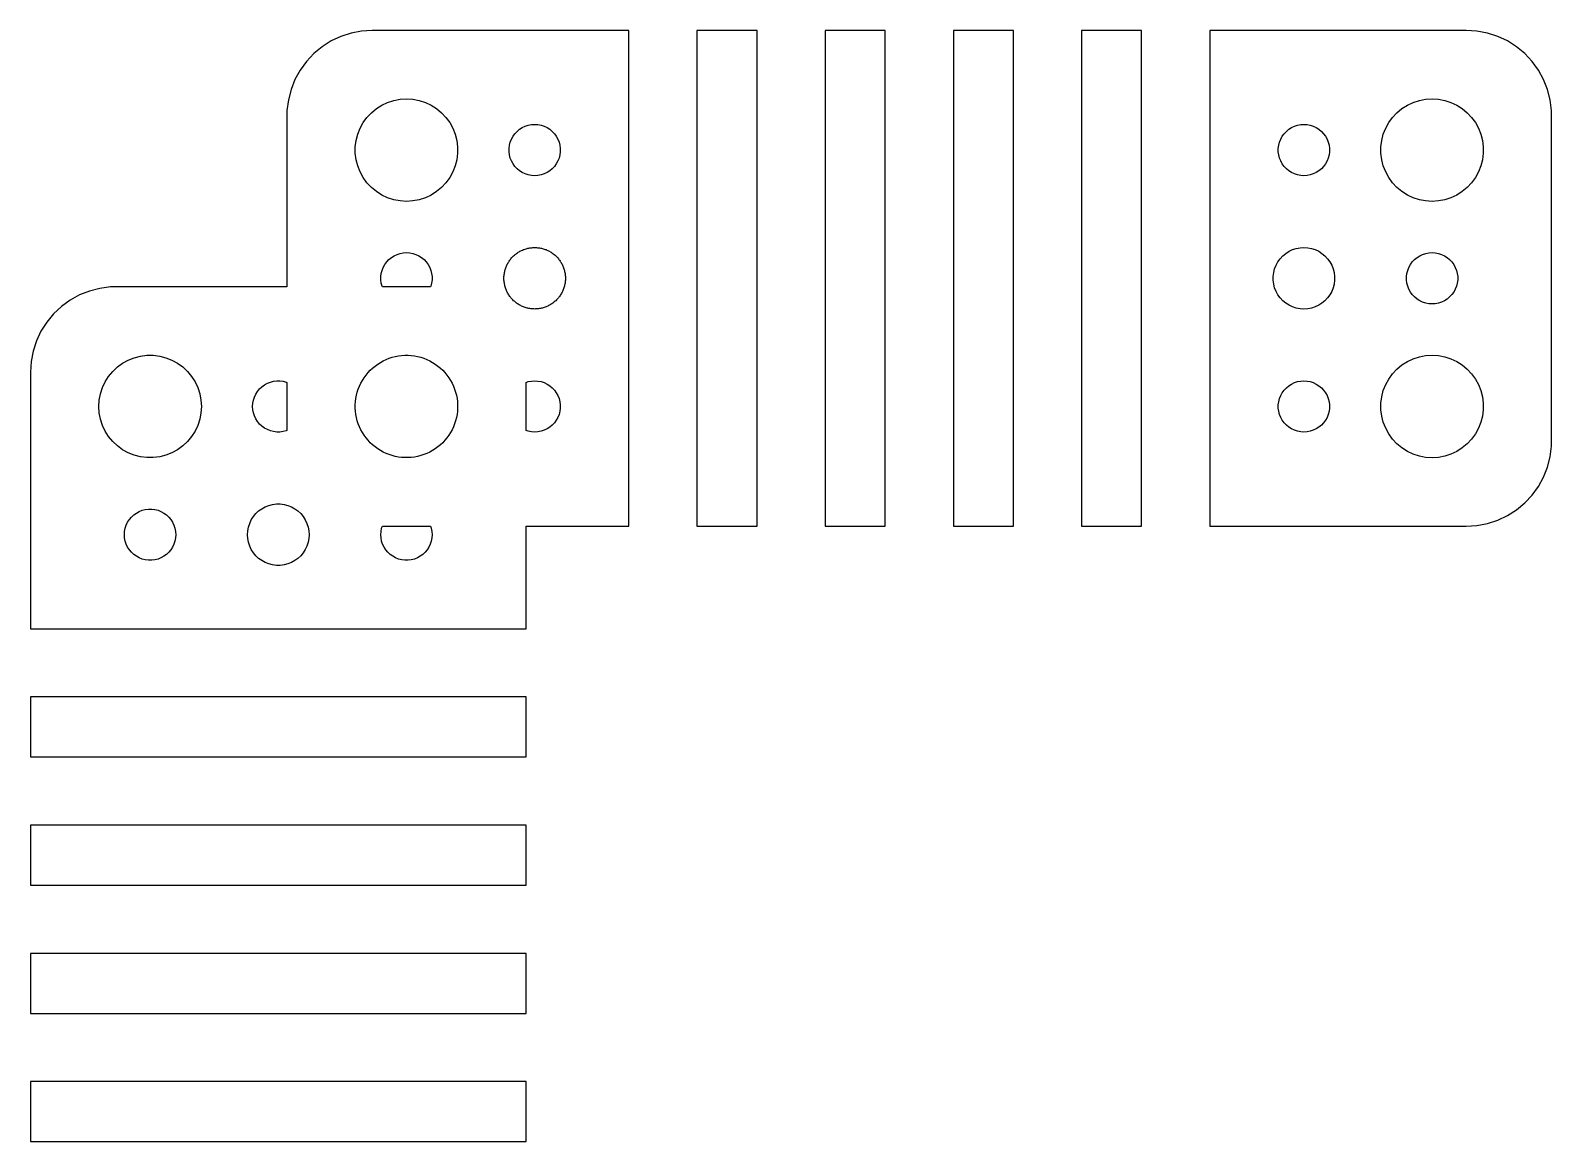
# Model space of a CAD drawing. Header units: metres. Extents: x -14 to 164, y 154 to 342.
# Drawn here: x 75.5 to 164.5, y 276.5 to 341.5 of the extents above; entities that cross this region are included whole.
import ezdxf

# ---------------------------------------------------------------- set-up
doc = ezdxf.new("R2010")
doc.units = ezdxf.units.M

msp = doc.modelspace()

# ---------------------------------------------------------------- linework, layer by layer
for p, q in [((93.0912, 340.882), (92.5611, 340.545)), ((93.6594, 341.149), (93.0912, 340.882)), ((94.2565, 341.343), (93.6594, 341.149)), ((94.8733, 341.461), (94.2565, 341.343)), ((95.5, 341.5), (94.8733, 341.461)), ((110.506, 341.5), (95.5, 341.5)), ((110.506, 312.5), (110.506, 341.5)), ((118.006, 341.5), (114.494, 341.5)), ((114.494, 341.5), (114.494, 312.5)), ((118.006, 312.5), (118.006, 341.5)), ((125.506, 341.5), (121.994, 341.5)), ((121.994, 341.5), (121.994, 312.5)), ((125.506, 312.5), (125.506, 341.5)), ((133.006, 341.5), (129.494, 341.5)), ((129.494, 341.5), (129.494, 312.5)), ((133.006, 312.5), (133.006, 341.5)), ((140.506, 341.5), (136.994, 341.5)), ((136.994, 341.5), (136.994, 312.5)), ((140.506, 312.5), (140.506, 341.5)), ((159.5, 341.5), (144.494, 341.5)), ((144.494, 341.5), (144.494, 312.5)), ((160.127, 341.461), (159.5, 341.5)), ((160.743, 341.343), (160.127, 341.461)), ((161.341, 341.149), (160.743, 341.343)), ((161.909, 340.882), (161.341, 341.149)), ((162.439, 340.545), (161.909, 340.882)), ((92.0773, 340.145), (91.6474, 339.687)), ((92.5611, 340.545), (92.0773, 340.145)), ((162.923, 340.145), (162.439, 340.545)), ((163.353, 339.687), (162.923, 340.145)), ((91.2784, 339.179), (90.9759, 338.629)), ((91.6474, 339.687), (91.2784, 339.179)), ((163.722, 339.179), (163.353, 339.687)), ((164.024, 338.629), (163.722, 339.179)), ((90.9759, 338.629), (90.7447, 338.045)), ((164.255, 338.045), (164.024, 338.629)), ((90.5886, 337.437), (90.5099, 336.814)), ((90.7447, 338.045), (90.5886, 337.437)), ((96.0547, 337.129), (96.3956, 337.289)), ((96.3956, 337.289), (96.7539, 337.406)), ((96.7539, 337.406), (97.124, 337.476)), ((97.124, 337.476), (97.5, 337.5)), ((97.5, 337.5), (97.876, 337.476)), ((97.876, 337.476), (98.2461, 337.406)), ((98.2461, 337.406), (98.6044, 337.289)), ((98.6044, 337.289), (98.9453, 337.129)), ((156.055, 337.129), (156.396, 337.289)), ((156.396, 337.289), (156.754, 337.406)), ((156.754, 337.406), (157.124, 337.476)), ((157.124, 337.476), (157.5, 337.5)), ((157.5, 337.5), (157.876, 337.476)), ((157.876, 337.476), (158.246, 337.406)), ((158.246, 337.406), (158.604, 337.289)), ((158.604, 337.289), (158.945, 337.129)), ((164.411, 337.437), (164.255, 338.045)), ((164.49, 336.814), (164.411, 337.437)), ((90.5099, 336.814), (90.5099, 326.49)), ((94.967, 336.107), (95.1885, 336.412)), ((95.1885, 336.412), (95.4464, 336.687)), ((95.4464, 336.687), (95.7366, 336.927)), ((95.7366, 336.927), (96.0547, 337.129)), ((98.9453, 337.129), (99.2634, 336.927)), ((99.2634, 336.927), (99.5536, 336.687)), ((99.5536, 336.687), (99.8115, 336.412)), ((99.8115, 336.412), (100.033, 336.107)), ((154.967, 336.107), (155.188, 336.412)), ((155.188, 336.412), (155.446, 336.687)), ((155.446, 336.687), (155.737, 336.927)), ((155.737, 336.927), (156.055, 337.129)), ((158.945, 337.129), (159.263, 336.927)), ((159.263, 336.927), (159.554, 336.687)), ((159.554, 336.687), (159.812, 336.412)), ((159.812, 336.412), (160.033, 336.107)), ((164.49, 317.186), (164.49, 336.814)), ((94.6468, 335.427), (94.7855, 335.777)), ((94.7855, 335.777), (94.967, 336.107)), ((100.033, 336.107), (100.214, 335.777)), ((100.214, 335.777), (100.353, 335.427)), ((103.844, 335.456), (103.973, 335.593)), ((103.973, 335.593), (104.118, 335.714)), ((104.118, 335.714), (104.277, 335.814)), ((104.277, 335.814), (104.448, 335.895)), ((104.448, 335.895), (104.627, 335.953)), ((104.627, 335.953), (104.812, 335.988)), ((104.812, 335.988), (105, 336)), ((105, 336), (105.188, 335.988)), ((105.188, 335.988), (105.373, 335.953)), ((105.373, 335.953), (105.552, 335.895)), ((105.552, 335.895), (105.723, 335.814)), ((105.723, 335.814), (105.882, 335.714)), ((105.882, 335.714), (106.027, 335.593)), ((106.027, 335.593), (106.156, 335.456)), ((148.844, 335.456), (148.973, 335.593)), ((148.973, 335.593), (149.118, 335.714)), ((149.118, 335.714), (149.277, 335.814)), ((149.277, 335.814), (149.448, 335.895)), ((149.448, 335.895), (149.627, 335.953)), ((149.627, 335.953), (149.812, 335.988)), ((149.812, 335.988), (150, 336)), ((150, 336), (150.188, 335.988)), ((150.188, 335.988), (150.373, 335.953)), ((150.373, 335.953), (150.552, 335.895)), ((150.552, 335.895), (150.723, 335.814)), ((150.723, 335.814), (150.882, 335.714)), ((150.882, 335.714), (151.027, 335.593)), ((151.027, 335.593), (151.156, 335.456)), ((154.647, 335.427), (154.786, 335.777)), ((154.786, 335.777), (154.967, 336.107)), ((160.033, 336.107), (160.214, 335.777)), ((160.214, 335.777), (160.353, 335.427)), ((94.5059, 334.688), (94.5531, 335.062)), ((94.5059, 334.312), (94.5059, 334.688)), ((94.5531, 335.062), (94.6468, 335.427)), ((100.353, 335.427), (100.447, 335.062)), ((100.447, 335.062), (100.494, 334.688)), ((100.494, 334.688), (100.494, 334.312)), ((103.503, 334.594), (103.527, 334.781)), ((103.527, 334.781), (103.573, 334.964)), ((103.573, 334.964), (103.643, 335.139)), ((103.643, 335.139), (103.734, 335.304)), ((103.734, 335.304), (103.844, 335.456)), ((106.156, 335.456), (106.266, 335.304)), ((106.266, 335.304), (106.357, 335.139)), ((106.357, 335.139), (106.427, 334.964)), ((106.427, 334.964), (106.473, 334.781)), ((106.473, 334.781), (106.497, 334.594)), ((148.503, 334.594), (148.527, 334.781)), ((148.527, 334.781), (148.573, 334.964)), ((148.573, 334.964), (148.643, 335.139)), ((148.643, 335.139), (148.734, 335.304)), ((148.734, 335.304), (148.844, 335.456)), ((151.156, 335.456), (151.266, 335.304)), ((151.266, 335.304), (151.357, 335.139)), ((151.357, 335.139), (151.427, 334.964)), ((151.427, 334.964), (151.473, 334.781)), ((151.473, 334.781), (151.497, 334.594)), ((154.506, 334.688), (154.553, 335.062)), ((154.506, 334.312), (154.506, 334.688)), ((154.553, 335.062), (154.647, 335.427)), ((160.353, 335.427), (160.447, 335.062)), ((160.447, 335.062), (160.494, 334.688)), ((160.494, 334.688), (160.494, 334.312)), ((94.5531, 333.938), (94.5059, 334.312)), ((94.6468, 333.573), (94.5531, 333.938)), ((100.447, 333.938), (100.353, 333.573)), ((100.494, 334.312), (100.447, 333.938)), ((103.503, 334.406), (103.503, 334.594)), ((103.527, 334.219), (103.503, 334.406)), ((103.573, 334.036), (103.527, 334.219)), ((103.643, 333.861), (103.573, 334.036)), ((103.734, 333.696), (103.643, 333.861)), ((106.357, 333.861), (106.266, 333.696)), ((106.427, 334.036), (106.357, 333.861)), ((106.473, 334.219), (106.427, 334.036)), ((106.497, 334.406), (106.473, 334.219)), ((106.497, 334.594), (106.497, 334.406)), ((148.503, 334.406), (148.503, 334.594)), ((148.527, 334.219), (148.503, 334.406)), ((148.573, 334.036), (148.527, 334.219)), ((148.643, 333.861), (148.573, 334.036)), ((148.734, 333.696), (148.643, 333.861)), ((151.357, 333.861), (151.266, 333.696)), ((151.427, 334.036), (151.357, 333.861)), ((151.473, 334.219), (151.427, 334.036)), ((151.497, 334.406), (151.473, 334.219)), ((151.497, 334.594), (151.497, 334.406)), ((154.553, 333.938), (154.506, 334.312)), ((154.647, 333.573), (154.553, 333.938)), ((160.447, 333.938), (160.353, 333.573)), ((160.494, 334.312), (160.447, 333.938)), ((94.7855, 333.223), (94.6468, 333.573)), ((94.967, 332.893), (94.7855, 333.223)), ((95.1885, 332.588), (94.967, 332.893)), ((100.033, 332.893), (99.8115, 332.588)), ((100.214, 333.223), (100.033, 332.893)), ((100.353, 333.573), (100.214, 333.223)), ((103.844, 333.544), (103.734, 333.696)), ((103.973, 333.407), (103.844, 333.544)), ((104.118, 333.286), (103.973, 333.407)), ((104.277, 333.186), (104.118, 333.286)), ((104.448, 333.105), (104.277, 333.186)), ((104.627, 333.047), (104.448, 333.105)), ((104.812, 333.012), (104.627, 333.047)), ((105, 333), (104.812, 333.012)), ((105.188, 333.012), (105, 333)), ((105.373, 333.047), (105.188, 333.012)), ((105.552, 333.105), (105.373, 333.047)), ((105.723, 333.186), (105.552, 333.105)), ((105.882, 333.286), (105.723, 333.186)), ((106.027, 333.407), (105.882, 333.286)), ((106.156, 333.544), (106.027, 333.407)), ((106.266, 333.696), (106.156, 333.544)), ((148.844, 333.544), (148.734, 333.696)), ((148.973, 333.407), (148.844, 333.544)), ((149.118, 333.286), (148.973, 333.407)), ((149.277, 333.186), (149.118, 333.286)), ((149.448, 333.105), (149.277, 333.186)), ((149.627, 333.047), (149.448, 333.105)), ((149.812, 333.012), (149.627, 333.047)), ((150, 333), (149.812, 333.012)), ((150.188, 333.012), (150, 333)), ((150.373, 333.047), (150.188, 333.012)), ((150.552, 333.105), (150.373, 333.047)), ((150.723, 333.186), (150.552, 333.105)), ((150.882, 333.286), (150.723, 333.186)), ((151.027, 333.407), (150.882, 333.286)), ((151.156, 333.544), (151.027, 333.407)), ((151.266, 333.696), (151.156, 333.544)), ((154.786, 333.223), (154.647, 333.573)), ((154.967, 332.893), (154.786, 333.223)), ((155.188, 332.588), (154.967, 332.893)), ((160.033, 332.893), (159.812, 332.588)), ((160.214, 333.223), (160.033, 332.893)), ((160.353, 333.573), (160.214, 333.223)), ((95.4464, 332.313), (95.1885, 332.588)), ((95.7366, 332.073), (95.4464, 332.313)), ((96.0547, 331.871), (95.7366, 332.073)), ((99.2634, 332.073), (98.9453, 331.871)), ((99.5536, 332.313), (99.2634, 332.073)), ((99.8115, 332.588), (99.5536, 332.313)), ((155.446, 332.313), (155.188, 332.588)), ((155.737, 332.073), (155.446, 332.313)), ((156.055, 331.871), (155.737, 332.073)), ((159.263, 332.073), (158.945, 331.871)), ((159.554, 332.313), (159.263, 332.073)), ((159.812, 332.588), (159.554, 332.313)), ((96.3956, 331.711), (96.0547, 331.871)), ((96.7539, 331.594), (96.3956, 331.711)), ((97.124, 331.524), (96.7539, 331.594)), ((97.5, 331.5), (97.124, 331.524)), ((97.876, 331.524), (97.5, 331.5)), ((98.2461, 331.594), (97.876, 331.524)), ((98.6044, 331.711), (98.2461, 331.594)), ((98.9453, 331.871), (98.6044, 331.711)), ((156.396, 331.711), (156.055, 331.871)), ((156.754, 331.594), (156.396, 331.711)), ((157.124, 331.524), (156.754, 331.594)), ((157.5, 331.5), (157.124, 331.524)), ((157.876, 331.524), (157.5, 331.5)), ((158.246, 331.594), (157.876, 331.524)), ((158.604, 331.711), (158.246, 331.594)), ((158.945, 331.871), (158.604, 331.711)), ((96.7774, 328.314), (96.9478, 328.395)), ((96.9478, 328.395), (97.127, 328.453)), ((97.127, 328.453), (97.312, 328.488)), ((97.312, 328.488), (97.5, 328.5)), ((97.5, 328.5), (97.688, 328.488)), ((97.688, 328.488), (97.873, 328.453)), ((97.873, 328.453), (98.0522, 328.395)), ((98.0522, 328.395), (98.2226, 328.314)), ((103.811, 328.348), (103.853, 328.387)), ((103.853, 328.387), (103.898, 328.42)), ((103.898, 328.42), (103.942, 328.456)), ((103.942, 328.456), (103.99, 328.487)), ((103.99, 328.487), (104.036, 328.52)), ((104.036, 328.52), (104.085, 328.547)), ((104.085, 328.547), (104.133, 328.577)), ((104.133, 328.577), (104.184, 328.601)), ((104.184, 328.601), (104.234, 328.629)), ((104.234, 328.629), (104.286, 328.65)), ((104.286, 328.65), (104.337, 328.674)), ((104.337, 328.674), (104.391, 328.691)), ((104.391, 328.691), (104.444, 328.712)), ((104.444, 328.712), (104.499, 328.726)), ((104.499, 328.726), (104.552, 328.743)), ((104.552, 328.743), (104.608, 328.754)), ((104.608, 328.754), (104.663, 328.768)), ((104.663, 328.768), (104.719, 328.775)), ((104.719, 328.775), (104.774, 328.786)), ((104.774, 328.786), (104.831, 328.789)), ((104.831, 328.789), (104.887, 328.796)), ((104.887, 328.796), (104.944, 328.796)), ((104.944, 328.796), (105, 328.8)), ((105, 328.8), (105.056, 328.796)), ((105.056, 328.796), (105.113, 328.796)), ((105.113, 328.796), (105.169, 328.789)), ((105.169, 328.789), (105.226, 328.786)), ((105.226, 328.786), (105.281, 328.775)), ((105.281, 328.775), (105.337, 328.768)), ((105.337, 328.768), (105.392, 328.754)), ((105.392, 328.754), (105.448, 328.743)), ((105.448, 328.743), (105.501, 328.726)), ((105.501, 328.726), (105.556, 328.712)), ((105.556, 328.712), (105.609, 328.691)), ((105.609, 328.691), (105.663, 328.674)), ((105.663, 328.674), (105.714, 328.65)), ((105.714, 328.65), (105.766, 328.629)), ((105.766, 328.629), (105.816, 328.601)), ((105.816, 328.601), (105.867, 328.577)), ((105.867, 328.577), (105.915, 328.547)), ((105.915, 328.547), (105.964, 328.52)), ((105.964, 328.52), (106.01, 328.487)), ((106.01, 328.487), (106.058, 328.456)), ((106.058, 328.456), (106.102, 328.42)), ((106.102, 328.42), (106.147, 328.387)), ((106.147, 328.387), (106.189, 328.348)), ((148.768, 328.312), (148.942, 328.456)), ((148.942, 328.456), (149.133, 328.577)), ((149.133, 328.577), (149.337, 328.674)), ((149.337, 328.674), (149.552, 328.743)), ((149.552, 328.743), (149.774, 328.786)), ((149.774, 328.786), (150, 328.8)), ((150, 328.8), (150.226, 328.786)), ((150.226, 328.786), (150.448, 328.743)), ((150.448, 328.743), (150.663, 328.674)), ((150.663, 328.674), (150.867, 328.577)), ((150.867, 328.577), (151.058, 328.456)), ((151.058, 328.456), (151.232, 328.312)), ((156.777, 328.314), (156.948, 328.395)), ((156.948, 328.395), (157.127, 328.453)), ((157.127, 328.453), (157.312, 328.488)), ((157.312, 328.488), (157.5, 328.5)), ((157.5, 328.5), (157.688, 328.488)), ((157.688, 328.488), (157.873, 328.453)), ((157.873, 328.453), (158.052, 328.395)), ((158.052, 328.395), (158.223, 328.314)), ((96.0734, 327.464), (96.1428, 327.639)), ((96.1428, 327.639), (96.2335, 327.804)), ((96.2335, 327.804), (96.3442, 327.956)), ((96.3442, 327.956), (96.4732, 328.093)), ((96.4732, 328.093), (96.6183, 328.214)), ((96.6183, 328.214), (96.7774, 328.314)), ((98.2226, 328.314), (98.3817, 328.214)), ((98.3817, 328.214), (98.5268, 328.093)), ((98.5268, 328.093), (98.6558, 327.956)), ((98.6558, 327.956), (98.7665, 327.804)), ((98.7665, 327.804), (98.8572, 327.639)), ((98.8572, 327.639), (98.9266, 327.464)), ((103.257, 327.448), (103.274, 327.501)), ((103.274, 327.501), (103.288, 327.556)), ((103.288, 327.556), (103.309, 327.609)), ((103.309, 327.609), (103.326, 327.663)), ((103.326, 327.663), (103.35, 327.714)), ((103.35, 327.714), (103.371, 327.766)), ((103.371, 327.766), (103.399, 327.816)), ((103.399, 327.816), (103.423, 327.867)), ((103.423, 327.867), (103.453, 327.915)), ((103.453, 327.915), (103.48, 327.964)), ((103.48, 327.964), (103.513, 328.01)), ((103.513, 328.01), (103.544, 328.058)), ((103.544, 328.058), (103.58, 328.102)), ((103.58, 328.102), (103.613, 328.147)), ((103.613, 328.147), (103.652, 328.189)), ((103.652, 328.189), (103.688, 328.232)), ((103.688, 328.232), (103.729, 328.271)), ((103.729, 328.271), (103.768, 328.312)), ((103.768, 328.312), (103.811, 328.348)), ((106.189, 328.348), (106.232, 328.312)), ((106.232, 328.312), (106.271, 328.271)), ((106.271, 328.271), (106.312, 328.232)), ((106.312, 328.232), (106.348, 328.189)), ((106.348, 328.189), (106.387, 328.147)), ((106.387, 328.147), (106.42, 328.102)), ((106.42, 328.102), (106.456, 328.058)), ((106.456, 328.058), (106.487, 328.01)), ((106.487, 328.01), (106.52, 327.964)), ((106.52, 327.964), (106.547, 327.915)), ((106.547, 327.915), (106.577, 327.867)), ((106.577, 327.867), (106.601, 327.816)), ((106.601, 327.816), (106.629, 327.766)), ((106.629, 327.766), (106.65, 327.714)), ((106.65, 327.714), (106.674, 327.663)), ((106.674, 327.663), (106.691, 327.609)), ((106.691, 327.609), (106.712, 327.556)), ((106.712, 327.556), (106.726, 327.501)), ((106.726, 327.501), (106.743, 327.448)), ((148.232, 327.337), (148.288, 327.556)), ((148.288, 327.556), (148.371, 327.766)), ((148.371, 327.766), (148.48, 327.964)), ((148.48, 327.964), (148.613, 328.147)), ((148.613, 328.147), (148.768, 328.312)), ((151.232, 328.312), (151.387, 328.147)), ((151.387, 328.147), (151.52, 327.964)), ((151.52, 327.964), (151.629, 327.766)), ((151.629, 327.766), (151.712, 327.556)), ((151.712, 327.556), (151.768, 327.337)), ((156.073, 327.464), (156.143, 327.639)), ((156.143, 327.639), (156.234, 327.804)), ((156.234, 327.804), (156.344, 327.956)), ((156.344, 327.956), (156.473, 328.093)), ((156.473, 328.093), (156.618, 328.214)), ((156.618, 328.214), (156.777, 328.314)), ((158.223, 328.314), (158.382, 328.214)), ((158.382, 328.214), (158.527, 328.093)), ((158.527, 328.093), (158.656, 327.956)), ((158.656, 327.956), (158.766, 327.804)), ((158.766, 327.804), (158.857, 327.639)), ((158.857, 327.639), (158.927, 327.464)), ((96.003, 327.094), (96.0266, 327.281)), ((96.003, 326.906), (96.003, 327.094)), ((96.0266, 326.719), (96.003, 326.906)), ((96.0266, 327.281), (96.0734, 327.464)), ((96.0734, 326.536), (96.0266, 326.719)), ((98.9266, 327.464), (98.9734, 327.281)), ((98.9734, 326.719), (98.9266, 326.536)), ((98.9734, 327.281), (98.997, 327.094)), ((98.997, 326.906), (98.9734, 326.719)), ((98.997, 327.094), (98.997, 326.906)), ((103.2, 327), (103.204, 327.056)), ((103.204, 326.944), (103.2, 327)), ((103.204, 327.113), (103.211, 327.169)), ((103.204, 327.056), (103.204, 327.113)), ((103.204, 326.887), (103.204, 326.944)), ((103.211, 326.831), (103.204, 326.887)), ((103.211, 327.169), (103.214, 327.226)), ((103.214, 326.774), (103.211, 326.831)), ((103.214, 327.226), (103.225, 327.281)), ((103.225, 326.719), (103.214, 326.774)), ((103.225, 327.281), (103.232, 327.337)), ((103.232, 326.663), (103.225, 326.719)), ((103.232, 327.337), (103.246, 327.392)), ((103.246, 326.608), (103.232, 326.663)), ((103.246, 327.392), (103.257, 327.448)), ((103.257, 326.552), (103.246, 326.608)), ((106.743, 327.448), (106.754, 327.392)), ((106.754, 326.608), (106.743, 326.552)), ((106.754, 327.392), (106.768, 327.337)), ((106.768, 326.663), (106.754, 326.608)), ((106.768, 327.337), (106.775, 327.281)), ((106.775, 326.719), (106.768, 326.663)), ((106.775, 327.281), (106.786, 327.226)), ((106.786, 326.774), (106.775, 326.719)), ((106.786, 327.226), (106.789, 327.169)), ((106.789, 326.831), (106.786, 326.774)), ((106.789, 327.169), (106.796, 327.113)), ((106.796, 326.887), (106.789, 326.831)), ((106.796, 327.113), (106.796, 327.056)), ((106.796, 327.056), (106.8, 327)), ((106.8, 327), (106.796, 326.944)), ((106.796, 326.944), (106.796, 326.887)), ((148.204, 327.113), (148.232, 327.337)), ((148.204, 326.887), (148.204, 327.113)), ((148.232, 326.663), (148.204, 326.887)), ((148.288, 326.444), (148.232, 326.663)), ((151.768, 326.663), (151.712, 326.444)), ((151.768, 327.337), (151.796, 327.113)), ((151.796, 326.887), (151.768, 326.663)), ((151.796, 327.113), (151.796, 326.887)), ((156.003, 327.094), (156.027, 327.281)), ((156.003, 326.906), (156.003, 327.094)), ((156.027, 326.719), (156.003, 326.906)), ((156.027, 327.281), (156.073, 327.464)), ((156.073, 326.536), (156.027, 326.719)), ((158.927, 327.464), (158.973, 327.281)), ((158.973, 326.719), (158.927, 326.536)), ((158.973, 327.281), (158.997, 327.094)), ((158.997, 326.906), (158.973, 326.719)), ((158.997, 327.094), (158.997, 326.906)), ((77.8209, 325.722), (77.3129, 325.353)), ((78.3711, 326.024), (77.8209, 325.722)), ((78.9549, 326.255), (78.3711, 326.024)), ((79.5631, 326.411), (78.9549, 326.255)), ((80.1861, 326.49), (79.5631, 326.411)), ((90.5099, 326.49), (80.1861, 326.49)), ((96.0918, 326.49), (96.0734, 326.536)), ((98.9082, 326.49), (96.0918, 326.49)), ((98.9266, 326.536), (98.9082, 326.49)), ((103.274, 326.499), (103.257, 326.552)), ((103.288, 326.444), (103.274, 326.499)), ((103.309, 326.391), (103.288, 326.444)), ((103.326, 326.337), (103.309, 326.391)), ((103.35, 326.286), (103.326, 326.337)), ((103.371, 326.234), (103.35, 326.286)), ((103.399, 326.184), (103.371, 326.234)), ((103.423, 326.133), (103.399, 326.184)), ((103.453, 326.085), (103.423, 326.133)), ((103.48, 326.036), (103.453, 326.085)), ((103.513, 325.99), (103.48, 326.036)), ((103.544, 325.942), (103.513, 325.99)), ((103.58, 325.898), (103.544, 325.942)), ((103.613, 325.853), (103.58, 325.898)), ((103.652, 325.811), (103.613, 325.853)), ((103.688, 325.768), (103.652, 325.811)), ((103.729, 325.729), (103.688, 325.768)), ((103.768, 325.688), (103.729, 325.729)), ((106.271, 325.729), (106.232, 325.688)), ((106.312, 325.768), (106.271, 325.729)), ((106.348, 325.811), (106.312, 325.768)), ((106.387, 325.853), (106.348, 325.811)), ((106.42, 325.898), (106.387, 325.853)), ((106.456, 325.942), (106.42, 325.898)), ((106.487, 325.99), (106.456, 325.942)), ((106.52, 326.036), (106.487, 325.99)), ((106.547, 326.085), (106.52, 326.036)), ((106.577, 326.133), (106.547, 326.085)), ((106.601, 326.184), (106.577, 326.133)), ((106.629, 326.234), (106.601, 326.184)), ((106.65, 326.286), (106.629, 326.234)), ((106.674, 326.337), (106.65, 326.286)), ((106.691, 326.391), (106.674, 326.337)), ((106.712, 326.444), (106.691, 326.391)), ((106.726, 326.499), (106.712, 326.444)), ((106.743, 326.552), (106.726, 326.499)), ((148.371, 326.234), (148.288, 326.444)), ((148.48, 326.036), (148.371, 326.234)), ((148.613, 325.853), (148.48, 326.036)), ((148.768, 325.688), (148.613, 325.853)), ((151.387, 325.853), (151.232, 325.688)), ((151.52, 326.036), (151.387, 325.853)), ((151.629, 326.234), (151.52, 326.036)), ((151.712, 326.444), (151.629, 326.234)), ((156.143, 326.361), (156.073, 326.536)), ((156.234, 326.196), (156.143, 326.361)), ((156.344, 326.044), (156.234, 326.196)), ((156.473, 325.907), (156.344, 326.044)), ((156.618, 325.786), (156.473, 325.907)), ((156.777, 325.686), (156.618, 325.786)), ((158.382, 325.786), (158.223, 325.686)), ((158.527, 325.907), (158.382, 325.786)), ((158.656, 326.044), (158.527, 325.907)), ((158.766, 326.196), (158.656, 326.044)), ((158.857, 326.361), (158.766, 326.196)), ((158.927, 326.536), (158.857, 326.361)), ((76.8551, 324.923), (76.4549, 324.439)), ((77.3129, 325.353), (76.8551, 324.923)), ((103.811, 325.652), (103.768, 325.688)), ((103.853, 325.613), (103.811, 325.652)), ((103.898, 325.58), (103.853, 325.613)), ((103.942, 325.544), (103.898, 325.58)), ((103.99, 325.513), (103.942, 325.544)), ((104.036, 325.48), (103.99, 325.513)), ((104.085, 325.453), (104.036, 325.48)), ((104.133, 325.423), (104.085, 325.453)), ((104.184, 325.399), (104.133, 325.423)), ((104.234, 325.371), (104.184, 325.399)), ((104.286, 325.35), (104.234, 325.371)), ((104.337, 325.326), (104.286, 325.35)), ((104.391, 325.309), (104.337, 325.326)), ((104.444, 325.288), (104.391, 325.309)), ((104.499, 325.274), (104.444, 325.288)), ((104.552, 325.257), (104.499, 325.274)), ((104.608, 325.246), (104.552, 325.257)), ((104.663, 325.232), (104.608, 325.246)), ((104.719, 325.225), (104.663, 325.232)), ((104.774, 325.214), (104.719, 325.225)), ((104.831, 325.211), (104.774, 325.214)), ((104.887, 325.204), (104.831, 325.211)), ((104.944, 325.204), (104.887, 325.204)), ((105, 325.2), (104.944, 325.204)), ((105.056, 325.204), (105, 325.2)), ((105.113, 325.204), (105.056, 325.204)), ((105.169, 325.211), (105.113, 325.204)), ((105.226, 325.214), (105.169, 325.211)), ((105.281, 325.225), (105.226, 325.214)), ((105.337, 325.232), (105.281, 325.225)), ((105.392, 325.246), (105.337, 325.232)), ((105.448, 325.257), (105.392, 325.246)), ((105.501, 325.274), (105.448, 325.257)), ((105.556, 325.288), (105.501, 325.274)), ((105.609, 325.309), (105.556, 325.288)), ((105.663, 325.326), (105.609, 325.309)), ((105.714, 325.35), (105.663, 325.326)), ((105.766, 325.371), (105.714, 325.35)), ((105.816, 325.399), (105.766, 325.371)), ((105.867, 325.423), (105.816, 325.399)), ((105.915, 325.453), (105.867, 325.423)), ((105.964, 325.48), (105.915, 325.453)), ((106.01, 325.513), (105.964, 325.48)), ((106.058, 325.544), (106.01, 325.513)), ((106.102, 325.58), (106.058, 325.544)), ((106.147, 325.613), (106.102, 325.58)), ((106.189, 325.652), (106.147, 325.613)), ((106.232, 325.688), (106.189, 325.652)), ((148.942, 325.544), (148.768, 325.688)), ((149.133, 325.423), (148.942, 325.544)), ((149.337, 325.326), (149.133, 325.423)), ((149.552, 325.257), (149.337, 325.326)), ((149.774, 325.214), (149.552, 325.257)), ((150, 325.2), (149.774, 325.214)), ((150.226, 325.214), (150, 325.2)), ((150.448, 325.257), (150.226, 325.214)), ((150.663, 325.326), (150.448, 325.257)), ((150.867, 325.423), (150.663, 325.326)), ((151.058, 325.544), (150.867, 325.423)), ((151.232, 325.688), (151.058, 325.544)), ((156.948, 325.605), (156.777, 325.686)), ((157.127, 325.547), (156.948, 325.605)), ((157.312, 325.512), (157.127, 325.547)), ((157.5, 325.5), (157.312, 325.512)), ((157.688, 325.512), (157.5, 325.5)), ((157.873, 325.547), (157.688, 325.512)), ((158.052, 325.605), (157.873, 325.547)), ((158.223, 325.686), (158.052, 325.605)), ((76.4549, 324.439), (76.1185, 323.909)), ((75.8511, 323.341), (75.6571, 322.743)), ((76.1185, 323.909), (75.8511, 323.341)), ((75.6571, 322.743), (75.5394, 322.127)), ((80.8925, 322.033), (81.2227, 322.214)), ((81.2227, 322.214), (81.573, 322.353)), ((81.573, 322.353), (81.9379, 322.447)), ((81.9379, 322.447), (82.3116, 322.494)), ((82.3116, 322.494), (82.6884, 322.494)), ((82.6884, 322.494), (83.0621, 322.447)), ((83.0621, 322.447), (83.427, 322.353)), ((83.427, 322.353), (83.7773, 322.214)), ((83.7773, 322.214), (84.1075, 322.033)), ((95.9751, 322.078), (96.1401, 322.169)), ((96.1401, 322.169), (96.3103, 322.249)), ((96.3103, 322.249), (96.4853, 322.318)), ((96.4853, 322.318), (96.6643, 322.377)), ((96.6643, 322.377), (96.8465, 322.423)), ((96.8465, 322.423), (97.0314, 322.459)), ((97.0314, 322.459), (97.2181, 322.482)), ((97.2181, 322.482), (97.4059, 322.494)), ((97.4059, 322.494), (97.5941, 322.494)), ((97.5941, 322.494), (97.7819, 322.482)), ((97.7819, 322.482), (97.9686, 322.459)), ((97.9686, 322.459), (98.1534, 322.423)), ((98.1534, 322.423), (98.3357, 322.377)), ((98.3357, 322.377), (98.5147, 322.318)), ((98.5147, 322.318), (98.6897, 322.249)), ((98.6897, 322.249), (98.8599, 322.169)), ((98.8599, 322.169), (99.0249, 322.078)), ((156.055, 322.129), (156.396, 322.289)), ((156.396, 322.289), (156.754, 322.406)), ((156.754, 322.406), (157.124, 322.476)), ((157.124, 322.476), (157.5, 322.5)), ((157.5, 322.5), (157.876, 322.476)), ((157.876, 322.476), (158.246, 322.406)), ((158.246, 322.406), (158.604, 322.289)), ((158.604, 322.289), (158.945, 322.129)), ((75.5394, 322.127), (75.5, 321.5)), ((75.5, 321.5), (75.5, 306.494)), ((79.8711, 320.945), (80.073, 321.263)), ((80.073, 321.263), (80.3131, 321.554)), ((80.3131, 321.554), (80.5877, 321.812)), ((80.5877, 321.812), (80.8925, 322.033)), ((84.1075, 322.033), (84.4123, 321.812)), ((84.4123, 321.812), (84.6869, 321.554)), ((84.6869, 321.554), (84.927, 321.263)), ((84.927, 321.263), (85.1289, 320.945)), ((95.0224, 321.184), (95.133, 321.336)), ((95.133, 321.336), (95.253, 321.481)), ((95.253, 321.481), (95.3818, 321.618)), ((95.3818, 321.618), (95.519, 321.747)), ((95.519, 321.747), (95.664, 321.867)), ((95.664, 321.867), (95.8163, 321.978)), ((95.8163, 321.978), (95.9751, 322.078)), ((99.0249, 322.078), (99.1837, 321.978)), ((99.1837, 321.978), (99.336, 321.867)), ((99.336, 321.867), (99.481, 321.747)), ((99.481, 321.747), (99.6182, 321.618)), ((99.6182, 321.618), (99.747, 321.481)), ((99.747, 321.481), (99.867, 321.336)), ((99.867, 321.336), (99.9776, 321.184)), ((154.967, 321.107), (155.188, 321.412)), ((155.188, 321.412), (155.446, 321.687)), ((155.446, 321.687), (155.737, 321.927)), ((155.737, 321.927), (156.055, 322.129)), ((158.945, 322.129), (159.263, 321.927)), ((159.263, 321.927), (159.554, 321.687)), ((159.554, 321.687), (159.812, 321.412)), ((159.812, 321.412), (160.033, 321.107)), ((79.5943, 320.246), (79.7107, 320.604)), ((79.7107, 320.604), (79.8711, 320.945)), ((85.1289, 320.945), (85.2893, 320.604)), ((85.2893, 320.604), (85.4057, 320.246)), ((88.6855, 320.223), (88.7865, 320.382)), ((88.7865, 320.382), (88.9065, 320.527)), ((88.9065, 320.527), (89.0439, 320.656)), ((89.0439, 320.656), (89.1963, 320.766)), ((89.1963, 320.766), (89.3613, 320.857)), ((89.3613, 320.857), (89.5365, 320.927)), ((89.5365, 320.927), (89.7189, 320.973)), ((89.7189, 320.973), (89.9058, 320.997)), ((89.9058, 320.997), (90.0942, 320.997)), ((90.0942, 320.997), (90.2811, 320.973)), ((90.2811, 320.973), (90.4635, 320.927)), ((90.4635, 320.927), (90.5099, 320.908)), ((90.5099, 320.908), (90.5099, 318.092)), ((94.6234, 320.336), (94.6815, 320.515)), ((94.6815, 320.515), (94.7508, 320.69)), ((94.7508, 320.69), (94.8309, 320.86)), ((94.8309, 320.86), (94.9216, 321.025)), ((94.9216, 321.025), (95.0224, 321.184)), ((99.9776, 321.184), (100.078, 321.025)), ((100.078, 321.025), (100.169, 320.86)), ((100.169, 320.86), (100.249, 320.69)), ((100.249, 320.69), (100.318, 320.515)), ((100.318, 320.515), (100.377, 320.336)), ((104.5, 320.912), (104.627, 320.953)), ((104.5, 318.088), (104.5, 320.912)), ((104.627, 320.953), (104.812, 320.988)), ((104.812, 320.988), (105, 321)), ((105, 321), (105.188, 320.988)), ((105.188, 320.988), (105.373, 320.953)), ((105.373, 320.953), (105.552, 320.895)), ((105.552, 320.895), (105.723, 320.814)), ((105.723, 320.814), (105.882, 320.714)), ((105.882, 320.714), (106.027, 320.593)), ((106.027, 320.593), (106.156, 320.456)), ((106.156, 320.456), (106.266, 320.304)), ((148.734, 320.304), (148.844, 320.456)), ((148.844, 320.456), (148.973, 320.593)), ((148.973, 320.593), (149.118, 320.714)), ((149.118, 320.714), (149.277, 320.814)), ((149.277, 320.814), (149.448, 320.895)), ((149.448, 320.895), (149.627, 320.953)), ((149.627, 320.953), (149.812, 320.988)), ((149.812, 320.988), (150, 321)), ((150, 321), (150.188, 320.988)), ((150.188, 320.988), (150.373, 320.953)), ((150.373, 320.953), (150.552, 320.895)), ((150.552, 320.895), (150.723, 320.814)), ((150.723, 320.814), (150.882, 320.714)), ((150.882, 320.714), (151.027, 320.593)), ((151.027, 320.593), (151.156, 320.456)), ((151.156, 320.456), (151.266, 320.304)), ((154.553, 320.062), (154.647, 320.427)), ((154.647, 320.427), (154.786, 320.777)), ((154.786, 320.777), (154.967, 321.107)), ((160.033, 321.107), (160.214, 320.777)), ((160.214, 320.777), (160.353, 320.427)), ((160.353, 320.427), (160.447, 320.062)), ((79.5, 319.5), (79.5237, 319.876)), ((79.5237, 319.124), (79.5, 319.5)), ((79.5237, 319.876), (79.5943, 320.246)), ((85.4057, 320.246), (85.4763, 319.876)), ((85.4763, 319.876), (85.5, 319.5)), ((85.5, 319.5), (85.4763, 319.124)), ((88.5, 319.5), (88.5118, 319.688)), ((88.5118, 319.312), (88.5, 319.5)), ((88.5118, 319.688), (88.5471, 319.873)), ((88.5471, 319.873), (88.6053, 320.052)), ((88.6053, 320.052), (88.6855, 320.223)), ((94.5059, 319.594), (94.5177, 319.782)), ((94.5059, 319.406), (94.5059, 319.594)), ((94.5177, 319.782), (94.5413, 319.969)), ((94.5413, 319.969), (94.5766, 320.153)), ((94.5766, 320.153), (94.6234, 320.336)), ((100.377, 320.336), (100.423, 320.153)), ((100.423, 320.153), (100.459, 319.969)), ((100.459, 319.969), (100.482, 319.782)), ((100.482, 319.782), (100.494, 319.594)), ((100.494, 319.594), (100.494, 319.406)), ((106.266, 320.304), (106.357, 320.139)), ((106.357, 320.139), (106.427, 319.964)), ((106.427, 319.964), (106.473, 319.781)), ((106.473, 319.781), (106.497, 319.594)), ((106.497, 319.594), (106.497, 319.406)), ((148.503, 319.594), (148.527, 319.781)), ((148.503, 319.406), (148.503, 319.594)), ((148.527, 319.781), (148.573, 319.964)), ((148.573, 319.964), (148.643, 320.139)), ((148.643, 320.139), (148.734, 320.304)), ((151.266, 320.304), (151.357, 320.139)), ((151.357, 320.139), (151.427, 319.964)), ((151.427, 319.964), (151.473, 319.781)), ((151.473, 319.781), (151.497, 319.594)), ((151.497, 319.594), (151.497, 319.406)), ((154.506, 319.688), (154.553, 320.062)), ((154.506, 319.312), (154.506, 319.688)), ((160.447, 320.062), (160.494, 319.688)), ((160.494, 319.688), (160.494, 319.312)), ((79.5943, 318.754), (79.5237, 319.124)), ((79.7107, 318.396), (79.5943, 318.754)), ((85.4057, 318.754), (85.2893, 318.396)), ((85.4763, 319.124), (85.4057, 318.754)), ((88.5471, 319.127), (88.5118, 319.312)), ((88.6053, 318.948), (88.5471, 319.127)), ((88.6855, 318.777), (88.6053, 318.948)), ((88.7865, 318.618), (88.6855, 318.777)), ((88.9065, 318.473), (88.7865, 318.618)), ((94.5177, 319.218), (94.5059, 319.406)), ((94.5413, 319.031), (94.5177, 319.218)), ((94.5766, 318.847), (94.5413, 319.031)), ((94.6234, 318.664), (94.5766, 318.847)), ((94.6815, 318.485), (94.6234, 318.664)), ((100.377, 318.664), (100.318, 318.485)), ((100.423, 318.847), (100.377, 318.664)), ((100.459, 319.031), (100.423, 318.847)), ((100.482, 319.218), (100.459, 319.031)), ((100.494, 319.406), (100.482, 319.218)), ((106.266, 318.696), (106.156, 318.544)), ((106.357, 318.861), (106.266, 318.696)), ((106.427, 319.036), (106.357, 318.861)), ((106.473, 319.219), (106.427, 319.036)), ((106.497, 319.406), (106.473, 319.219)), ((148.527, 319.219), (148.503, 319.406)), ((148.573, 319.036), (148.527, 319.219)), ((148.643, 318.861), (148.573, 319.036)), ((148.734, 318.696), (148.643, 318.861)), ((148.844, 318.544), (148.734, 318.696)), ((151.266, 318.696), (151.156, 318.544)), ((151.357, 318.861), (151.266, 318.696)), ((151.427, 319.036), (151.357, 318.861)), ((151.473, 319.219), (151.427, 319.036)), ((151.497, 319.406), (151.473, 319.219)), ((154.553, 318.938), (154.506, 319.312)), ((154.647, 318.573), (154.553, 318.938)), ((160.447, 318.938), (160.353, 318.573)), ((160.494, 319.312), (160.447, 318.938)), ((79.8711, 318.055), (79.7107, 318.396)), ((80.073, 317.737), (79.8711, 318.055)), ((80.3131, 317.446), (80.073, 317.737)), ((84.927, 317.737), (84.6869, 317.446)), ((85.1289, 318.055), (84.927, 317.737)), ((85.2893, 318.396), (85.1289, 318.055)), ((89.0439, 318.344), (88.9065, 318.473)), ((89.1963, 318.234), (89.0439, 318.344)), ((89.3613, 318.143), (89.1963, 318.234)), ((89.5365, 318.073), (89.3613, 318.143)), ((89.7189, 318.027), (89.5365, 318.073)), ((89.9058, 318.003), (89.7189, 318.027)), ((90.0942, 318.003), (89.9058, 318.003)), ((90.2811, 318.027), (90.0942, 318.003)), ((90.4635, 318.073), (90.2811, 318.027)), ((90.5099, 318.092), (90.4635, 318.073)), ((94.7508, 318.31), (94.6815, 318.485)), ((94.8309, 318.14), (94.7508, 318.31)), ((94.9216, 317.975), (94.8309, 318.14)), ((95.0224, 317.816), (94.9216, 317.975)), ((95.1331, 317.664), (95.0224, 317.816)), ((99.9776, 317.816), (99.867, 317.664)), ((100.078, 317.975), (99.9776, 317.816)), ((100.169, 318.14), (100.078, 317.975)), ((100.249, 318.31), (100.169, 318.14)), ((100.318, 318.485), (100.249, 318.31)), ((104.627, 318.047), (104.5, 318.088)), ((104.812, 318.012), (104.627, 318.047)), ((105, 318), (104.812, 318.012)), ((105.188, 318.012), (105, 318)), ((105.373, 318.047), (105.188, 318.012)), ((105.552, 318.105), (105.373, 318.047)), ((105.723, 318.186), (105.552, 318.105)), ((105.882, 318.286), (105.723, 318.186)), ((106.027, 318.407), (105.882, 318.286)), ((106.156, 318.544), (106.027, 318.407)), ((148.973, 318.407), (148.844, 318.544)), ((149.118, 318.286), (148.973, 318.407)), ((149.277, 318.186), (149.118, 318.286)), ((149.448, 318.105), (149.277, 318.186)), ((149.627, 318.047), (149.448, 318.105)), ((149.812, 318.012), (149.627, 318.047)), ((150, 318), (149.812, 318.012)), ((150.188, 318.012), (150, 318)), ((150.373, 318.047), (150.188, 318.012)), ((150.552, 318.105), (150.373, 318.047)), ((150.723, 318.186), (150.552, 318.105)), ((150.882, 318.286), (150.723, 318.186)), ((151.027, 318.407), (150.882, 318.286)), ((151.156, 318.544), (151.027, 318.407)), ((154.786, 318.223), (154.647, 318.573)), ((154.967, 317.893), (154.786, 318.223)), ((155.188, 317.588), (154.967, 317.893)), ((160.033, 317.893), (159.812, 317.588)), ((160.214, 318.223), (160.033, 317.893)), ((160.353, 318.573), (160.214, 318.223)), ((80.5877, 317.188), (80.3131, 317.446)), ((80.8925, 316.967), (80.5877, 317.188)), ((81.2227, 316.786), (80.8925, 316.967)), ((84.1075, 316.967), (83.7773, 316.786)), ((84.4123, 317.188), (84.1075, 316.967)), ((84.6869, 317.446), (84.4123, 317.188)), ((95.253, 317.519), (95.1331, 317.664)), ((95.3818, 317.382), (95.253, 317.519)), ((95.519, 317.253), (95.3818, 317.382)), ((95.664, 317.133), (95.519, 317.253)), ((95.8162, 317.022), (95.664, 317.133)), ((95.9751, 316.922), (95.8162, 317.022)), ((96.14, 316.831), (95.9751, 316.922)), ((96.3103, 316.751), (96.14, 316.831)), ((98.86, 316.831), (98.6897, 316.751)), ((99.0249, 316.922), (98.86, 316.831)), ((99.1837, 317.022), (99.0249, 316.922)), ((99.336, 317.133), (99.1837, 317.022)), ((99.481, 317.253), (99.336, 317.133)), ((99.6182, 317.382), (99.481, 317.253)), ((99.747, 317.519), (99.6182, 317.382)), ((99.867, 317.664), (99.747, 317.519)), ((155.446, 317.313), (155.188, 317.588)), ((155.737, 317.073), (155.446, 317.313)), ((156.055, 316.871), (155.737, 317.073)), ((156.396, 316.711), (156.055, 316.871)), ((158.945, 316.871), (158.604, 316.711)), ((159.263, 317.073), (158.945, 316.871)), ((159.554, 317.313), (159.263, 317.073)), ((159.812, 317.588), (159.554, 317.313)), ((164.411, 316.563), (164.49, 317.186)), ((81.573, 316.647), (81.2227, 316.786)), ((81.9379, 316.553), (81.573, 316.647)), ((82.3116, 316.506), (81.9379, 316.553)), ((82.6884, 316.506), (82.3116, 316.506)), ((83.0621, 316.553), (82.6884, 316.506)), ((83.427, 316.647), (83.0621, 316.553)), ((83.7773, 316.786), (83.427, 316.647)), ((96.4853, 316.682), (96.3103, 316.751)), ((96.6643, 316.623), (96.4853, 316.682)), ((96.8465, 316.577), (96.6643, 316.623)), ((97.0314, 316.541), (96.8465, 316.577)), ((97.2181, 316.518), (97.0314, 316.541)), ((97.4059, 316.506), (97.2181, 316.518)), ((97.5941, 316.506), (97.4059, 316.506)), ((97.7819, 316.518), (97.5941, 316.506)), ((97.9686, 316.541), (97.7819, 316.518)), ((98.1535, 316.577), (97.9686, 316.541)), ((98.3357, 316.623), (98.1535, 316.577)), ((98.5147, 316.682), (98.3357, 316.623)), ((98.6897, 316.751), (98.5147, 316.682)), ((156.754, 316.594), (156.396, 316.711)), ((157.124, 316.524), (156.754, 316.594)), ((157.5, 316.5), (157.124, 316.524)), ((157.876, 316.524), (157.5, 316.5)), ((158.246, 316.594), (157.876, 316.524)), ((158.604, 316.711), (158.246, 316.594)), ((164.024, 315.371), (164.255, 315.955)), ((164.255, 315.955), (164.411, 316.563)), ((163.722, 314.821), (164.024, 315.371)), ((162.923, 313.855), (163.353, 314.313)), ((163.353, 314.313), (163.722, 314.821)), ((81.5439, 313.156), (81.6963, 313.266)), ((81.6963, 313.266), (81.8613, 313.357)), ((81.8613, 313.357), (82.0365, 313.427)), ((82.0365, 313.427), (82.2189, 313.473)), ((82.2189, 313.473), (82.4058, 313.497)), ((82.4058, 313.497), (82.5942, 313.497)), ((82.5942, 313.497), (82.7811, 313.473)), ((82.7811, 313.473), (82.9635, 313.427)), ((82.9635, 313.427), (83.1387, 313.357)), ((83.1387, 313.357), (83.3037, 313.266)), ((83.3037, 313.266), (83.4561, 313.156)), ((88.6879, 313.232), (88.8526, 313.387)), ((88.8526, 313.387), (89.0355, 313.52)), ((89.0355, 313.52), (89.2336, 313.629)), ((89.2336, 313.629), (89.4438, 313.712)), ((89.4438, 313.712), (89.6627, 313.768)), ((89.6627, 313.768), (89.887, 313.796)), ((89.887, 313.796), (90.113, 313.796)), ((90.113, 313.796), (90.3373, 313.768)), ((90.3373, 313.768), (90.5562, 313.712)), ((90.5562, 313.712), (90.7664, 313.629)), ((90.7664, 313.629), (90.9645, 313.52)), ((90.9645, 313.52), (91.1474, 313.387)), ((91.1474, 313.387), (91.3121, 313.232)), ((161.909, 313.118), (162.439, 313.455)), ((162.439, 313.455), (162.923, 313.855)), ((81.0118, 312.188), (81.0471, 312.373)), ((81.0471, 312.373), (81.1053, 312.552)), ((81.1053, 312.552), (81.1855, 312.723)), ((81.1855, 312.723), (81.2865, 312.882)), ((81.2865, 312.882), (81.4065, 313.027)), ((81.4065, 313.027), (81.5439, 313.156)), ((83.4561, 313.156), (83.5934, 313.027)), ((83.5934, 313.027), (83.7135, 312.882)), ((83.7135, 312.882), (83.8145, 312.723)), ((83.8145, 312.723), (83.8947, 312.552)), ((83.8947, 312.552), (83.9529, 312.373)), ((83.9529, 312.373), (83.9882, 312.188)), ((88.2142, 312.226), (88.2565, 312.448)), ((88.2565, 312.448), (88.3264, 312.663)), ((88.3264, 312.663), (88.4226, 312.867)), ((88.4226, 312.867), (88.5438, 313.058)), ((88.5438, 313.058), (88.6879, 313.232)), ((91.3121, 313.232), (91.4562, 313.058)), ((91.4562, 313.058), (91.5773, 312.867)), ((91.5773, 312.867), (91.6736, 312.663)), ((91.6736, 312.663), (91.7434, 312.448)), ((91.7434, 312.448), (91.7858, 312.226)), ((96.0118, 312.188), (96.0471, 312.373)), ((96.0471, 312.373), (96.0884, 312.5)), ((96.0884, 312.5), (98.9116, 312.5)), ((98.9116, 312.5), (98.9529, 312.373)), ((98.9529, 312.373), (98.9882, 312.188)), ((104.5, 312.5), (110.506, 312.5)), ((104.5, 306.494), (104.5, 312.5)), ((114.494, 312.5), (118.006, 312.5)), ((121.994, 312.5), (125.506, 312.5)), ((129.494, 312.5), (133.006, 312.5)), ((136.994, 312.5), (140.506, 312.5)), ((144.494, 312.5), (159.5, 312.5)), ((159.5, 312.5), (160.127, 312.539)), ((160.127, 312.539), (160.743, 312.657)), ((160.743, 312.657), (161.341, 312.851)), ((161.341, 312.851), (161.909, 313.118)), ((81, 312), (81.0118, 312.188)), ((81.0118, 311.812), (81, 312)), ((81.0471, 311.627), (81.0118, 311.812)), ((81.1053, 311.448), (81.0471, 311.627)), ((83.9529, 311.627), (83.8947, 311.448)), ((83.9882, 311.812), (83.9529, 311.627)), ((83.9882, 312.188), (84, 312)), ((84, 312), (83.9882, 311.812)), ((88.2, 312), (88.2142, 312.226)), ((88.2142, 311.774), (88.2, 312)), ((88.2565, 311.552), (88.2142, 311.774)), ((88.3264, 311.337), (88.2565, 311.552)), ((91.7434, 311.552), (91.6736, 311.337)), ((91.7858, 311.774), (91.7434, 311.552)), ((91.7858, 312.226), (91.8, 312)), ((91.8, 312), (91.7858, 311.774)), ((96, 312), (96.0118, 312.188)), ((96.0118, 311.812), (96, 312)), ((96.0471, 311.627), (96.0118, 311.812)), ((96.1053, 311.448), (96.0471, 311.627)), ((98.9529, 311.627), (98.8947, 311.448)), ((98.9882, 311.812), (98.9529, 311.627)), ((98.9882, 312.188), (99, 312)), ((99, 312), (98.9882, 311.812)), ((81.1855, 311.277), (81.1053, 311.448)), ((81.2865, 311.118), (81.1855, 311.277)), ((81.4065, 310.973), (81.2865, 311.118)), ((81.5439, 310.844), (81.4065, 310.973)), ((81.6963, 310.734), (81.5439, 310.844)), ((81.8613, 310.643), (81.6963, 310.734)), ((82.0365, 310.573), (81.8613, 310.643)), ((83.1387, 310.643), (82.9635, 310.573)), ((83.3037, 310.734), (83.1387, 310.643)), ((83.4561, 310.844), (83.3037, 310.734)), ((83.5934, 310.973), (83.4561, 310.844)), ((83.7135, 311.118), (83.5934, 310.973)), ((83.8145, 311.277), (83.7135, 311.118)), ((83.8947, 311.448), (83.8145, 311.277)), ((88.4226, 311.133), (88.3264, 311.337)), ((88.5438, 310.942), (88.4226, 311.133)), ((88.6879, 310.768), (88.5438, 310.942)), ((88.8526, 310.613), (88.6879, 310.768)), ((89.0355, 310.48), (88.8526, 310.613)), ((91.1474, 310.613), (90.9645, 310.48)), ((91.3121, 310.768), (91.1474, 310.613)), ((91.4562, 310.942), (91.3121, 310.768)), ((91.5773, 311.133), (91.4562, 310.942)), ((91.6736, 311.337), (91.5773, 311.133)), ((96.1855, 311.277), (96.1053, 311.448)), ((96.2865, 311.118), (96.1855, 311.277)), ((96.4065, 310.973), (96.2865, 311.118)), ((96.5439, 310.844), (96.4065, 310.973)), ((96.6963, 310.734), (96.5439, 310.844)), ((96.8613, 310.643), (96.6963, 310.734)), ((97.0365, 310.573), (96.8613, 310.643)), ((98.1387, 310.643), (97.9635, 310.573)), ((98.3037, 310.734), (98.1387, 310.643)), ((98.4561, 310.844), (98.3037, 310.734)), ((98.5934, 310.973), (98.4561, 310.844)), ((98.7135, 311.118), (98.5934, 310.973)), ((98.8145, 311.277), (98.7135, 311.118)), ((98.8947, 311.448), (98.8145, 311.277)), ((82.2189, 310.527), (82.0365, 310.573)), ((82.4058, 310.503), (82.2189, 310.527)), ((82.5942, 310.503), (82.4058, 310.503)), ((82.7811, 310.527), (82.5942, 310.503)), ((82.9635, 310.573), (82.7811, 310.527)), ((89.2336, 310.371), (89.0355, 310.48)), ((89.4438, 310.288), (89.2336, 310.371)), ((89.6627, 310.232), (89.4438, 310.288)), ((89.887, 310.204), (89.6627, 310.232)), ((90.113, 310.204), (89.887, 310.204)), ((90.3373, 310.232), (90.113, 310.204)), ((90.5562, 310.288), (90.3373, 310.232)), ((90.7664, 310.371), (90.5562, 310.288)), ((90.9645, 310.48), (90.7664, 310.371)), ((97.2189, 310.527), (97.0365, 310.573)), ((97.4058, 310.503), (97.2189, 310.527)), ((97.5942, 310.503), (97.4058, 310.503)), ((97.7811, 310.527), (97.5942, 310.503)), ((97.9635, 310.573), (97.7811, 310.527)), ((75.5, 306.494), (104.5, 306.494)), ((104.5, 302.506), (75.5, 302.506)), ((75.5, 302.506), (75.5, 298.994)), ((104.5, 298.994), (104.5, 302.506)), ((75.5, 298.994), (104.5, 298.994)), ((104.5, 295.006), (75.5, 295.006)), ((75.5, 295.006), (75.5, 291.494)), ((104.5, 291.494), (104.5, 295.006)), ((75.5, 291.494), (104.5, 291.494)), ((104.5, 287.506), (75.5, 287.506)), ((75.5, 287.506), (75.5, 283.994)), ((104.5, 283.994), (104.5, 287.506)), ((75.5, 283.994), (104.5, 283.994)), ((104.5, 280.006), (75.5, 280.006)), ((75.5, 280.006), (75.5, 276.494)), ((104.5, 276.494), (104.5, 280.006)), ((75.5, 276.494), (104.5, 276.494))]:
    msp.add_line(p, q)

doc.saveas('drawing.dxf')
